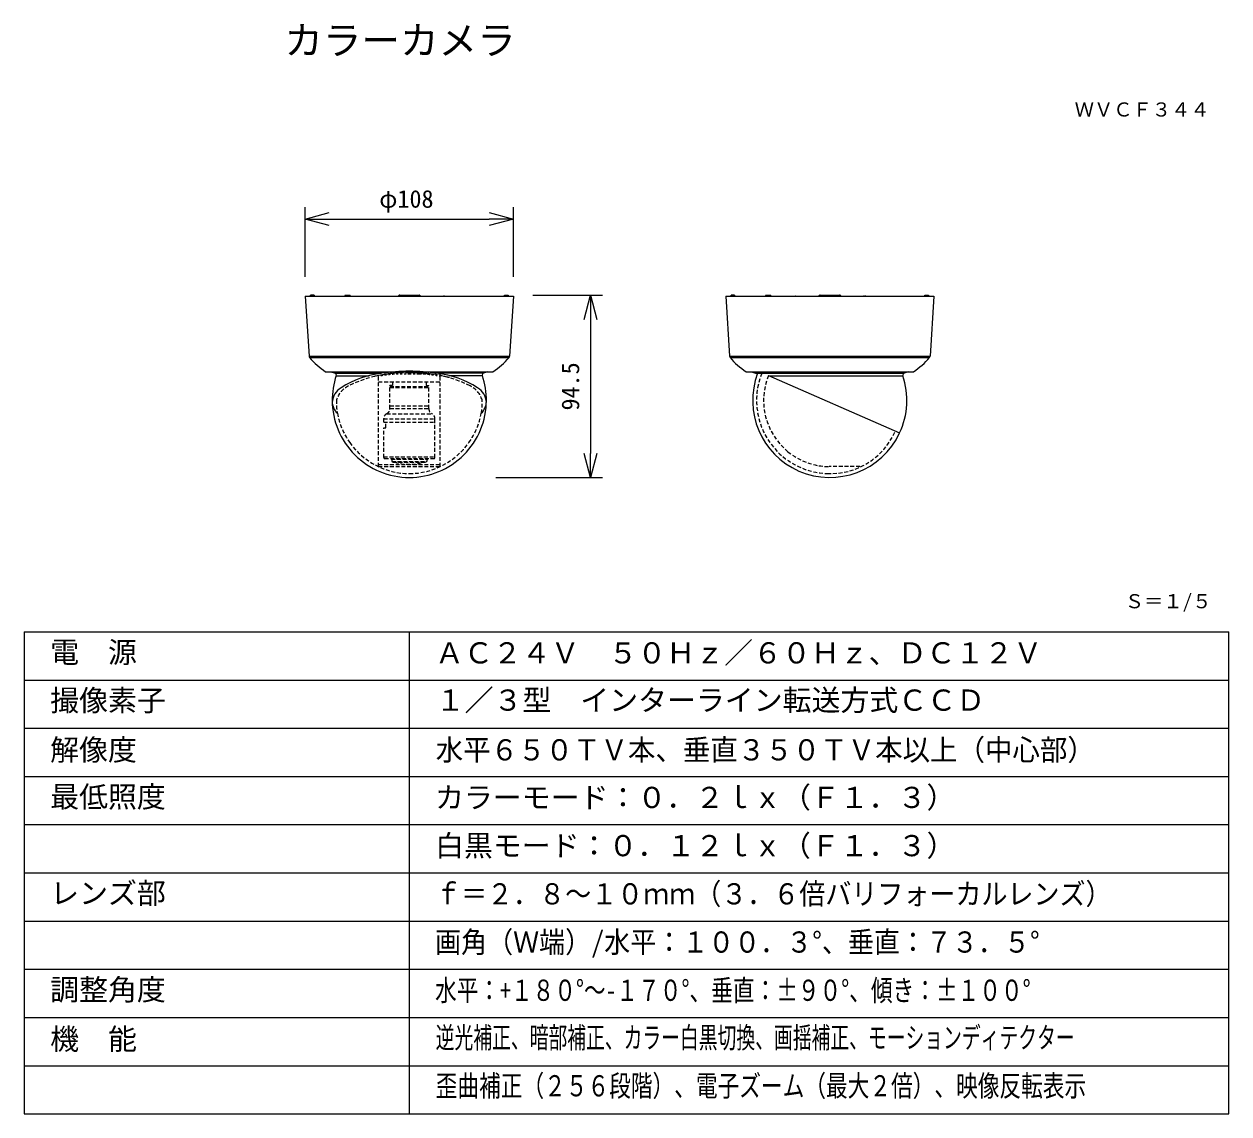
# Model space of a CAD drawing. Units: millimetres, scale not verified. Extents: x -63 to 62, y -56 to 57.
import ezdxf
from ezdxf.enums import TextEntityAlignment as Align

# ---------------------------------------------------------------- set-up
doc = ezdxf.new("R2010")
doc.units = ezdxf.units.MM
doc.header["$LTSCALE"] = 0.125
doc.linetypes.add('USER1', pattern=[4.7625, 3.175, -1.5875])
for name, color, linetype in [('0-0_0', 7, 'Continuous'), ('0-1_MOJI1', 7, 'Continuous'), ('0-3_TOUROKU', 7, 'Continuous'), ('0-4_SUNPO', 7, 'Continuous')]:
    doc.layers.add(name, color=color, linetype=linetype)
doc.layers.add('0-2_WAKU', color=1, linetype='Continuous', lineweight=18)
doc.layers.add('0-5_GAIKEI', color=1, linetype='Continuous', lineweight=18)
doc.styles.add('ＭＳ ゴシック', font='')
doc.styles.get('ＭＳ ゴシック').set_extended_font_data('MS Gothic')

# ---------------------------------------------------------------- blocks, each defined once
blk = doc.blocks.new('_Open30')
at = {"layer": '0-0_0'}
blk.add_line((0, 0), (-1, 0), dxfattribs=at)
blk.add_lwpolyline([(-1, 0.26795), (0, 0), (-1, -0.26795)], dxfattribs=at)
blk = doc.blocks.new('D2')
at = {"layer": '0-4_SUNPO'}
for p, q in [((31.1672, 343.8083), (31.1672, 351.0583)), ((52.7676, 343.8083), (52.7676, 351.0583)), ((33.6672, 349.8083), (50.2676, 349.8083))]:
    blk.add_line(p, q, dxfattribs=at)
at = {"layer": '0-4_SUNPO', "xscale": 2.5, "yscale": 2.5, "rotation": 180}
blk.add_blockref('_Open30', (31.1672, 349.8083), dxfattribs=at)
at = {"layer": '0-4_SUNPO', "xscale": 2.5, "yscale": 2.5}
blk.add_blockref('_Open30', (52.7676, 349.8083), dxfattribs=at)
at = {"layer": '0-4_SUNPO', "style": 'ＭＳ ゴシック'}
blk.add_text('φ108', height=1.833, dxfattribs=at).set_placement((38.8424, 350.4333), align=Align.BOTTOM_LEFT)
blk = doc.blocks.new('D1')
at = {"layer": '0-4_SUNPO'}
for p, q in [((54.7676, 341.9083), (62.0176, 341.9083)), ((60.7676, 339.4083), (60.7676, 325.5089)), ((50.9584, 323.0089), (62.0176, 323.0089))]:
    blk.add_line(p, q, dxfattribs=at)
at = {"layer": '0-4_SUNPO', "xscale": 2.5, "yscale": 2.5}
for p, rotation in [((60.7676, 341.9083), 90), ((60.7676, 323.0089), 270)]:
    blk.add_blockref('_Open30', p, dxfattribs=dict(at, rotation=rotation))
at = {"layer": '0-4_SUNPO', "style": 'ＭＳ ゴシック'}
blk.add_text('94.5', height=1.833, rotation=90, dxfattribs=at).set_placement((60.1426, 329.9586), align=Align.BOTTOM_LEFT)

msp = doc.modelspace()

# ---------------------------------------------------------------- linework, layer by layer
at = {"layer": '0-2_WAKU', "color": 4}
for p, q in [((-62.5005, -6.3594), (62.4995, -6.3594)), ((-62.5005, -6.3594), (-62.5005, -56.3594)), ((-22.5005, -56.3594), (-22.5005, -6.3594)), ((62.4995, -56.3594), (62.4995, -6.3594)), ((-62.5005, -56.3594), (62.4995, -56.3594))]:
    msp.add_line(p, q, dxfattribs=at)
at = {"layer": '0-2_WAKU'}
for p, q in [((-62.5005, -11.3594), (62.4995, -11.3594)), ((-62.5005, -16.3594), (62.4995, -16.3594)), ((-62.5005, -21.3594), (62.4995, -21.3594)), ((-62.5005, -26.3594), (62.4995, -26.3594)), ((-62.5005, -31.3594), (62.4995, -31.3594)), ((-62.5005, -31.3594), (62.4995, -31.3594)), ((-62.5005, -36.3594), (62.4995, -36.3594)), ((-62.5005, -41.3594), (62.4995, -41.3594)), ((-62.5005, -46.3594), (62.4995, -46.3594)), ((-62.5005, -51.3594), (62.4995, -51.3594))]:
    msp.add_line(p, q, dxfattribs=at)
at = {"layer": '0-5_GAIKEI', "color": 7}
for p, q in [((-33.3333, 28.4489), (-11.733, 28.4489)), ((-33.3333, 28.4489), (-32.9326, 22.2148)), ((-11.7322, 28.4489), (-12.1329, 22.2148)), ((10.2907, 28.4489), (10.6914, 22.2148)), ((10.2907, 28.4489), (31.891, 28.4489)), ((31.8918, 28.4489), (31.4911, 22.2148)), ((-31.2131, 20.6088), (-13.8529, 20.6088)), ((-30.6662, 20.6088), (-30.2369, 20.4529)), ((-14.4004, 20.6088), (-14.8297, 20.4529)), ((12.4108, 20.6088), (29.7711, 20.6088)), ((29.2236, 20.6088), (28.7943, 20.4529))]:
    msp.add_line(p, q, dxfattribs=at)
at = {"layer": '0-5_GAIKEI'}
for p, q in [((-32.4077, 28.5489), (-32.7731, 28.5489)), ((-32.7731, 28.4489), (-32.7731, 28.5489)), ((-32.7682, 28.5482), (-32.7682, 28.5489)), ((-32.7667, 28.5401), (-32.7682, 28.5482)), ((-32.7623, 28.4489), (-32.7667, 28.5401)), ((-32.4077, 28.5489), (-32.4077, 28.5482)), ((-32.4077, 28.5482), (-32.4073, 28.5463)), ((-32.4073, 28.5463), (-32.4049, 28.5265)), ((-32.4049, 28.5265), (-32.4014, 28.4489)), ((-32.4014, 28.4489), (-32.4026, 28.4879)), ((-29.2106, 28.5295), (-29.2115, 28.4489)), ((-28.6554, 28.5295), (-29.2106, 28.5295)), ((-28.6554, 28.5295), (-28.6544, 28.4489)), ((-26.0925, 28.4489), (-26.0925, 28.4534)), ((-26.0596, 28.4517), (-26.0925, 28.4534)), ((-26.0716, 28.4526), (-26.0925, 28.4534)), ((-26.0596, 28.4517), (-26.0413, 28.4512)), ((-23.7009, 28.4583), (-23.7068, 28.4489)), ((-23.6692, 28.4966), (-23.7009, 28.4583)), ((-23.6282, 28.5253), (-23.6692, 28.4966)), ((-23.5826, 28.5428), (-23.6282, 28.5253)), ((-23.5332, 28.5489), (-23.5826, 28.5428)), ((-23.5332, 28.5489), (-21.5232, 28.5489)), ((-21.4736, 28.5401), (-21.5232, 28.5489)), ((-21.4284, 28.5195), (-21.4736, 28.5401)), ((-21.3894, 28.4886), (-21.4284, 28.5195)), ((-21.3597, 28.4489), (-21.3894, 28.4886)), ((-19.023, 28.4512), (-19.0372, 28.4505)), ((-18.9729, 28.4534), (-19.023, 28.4512)), ((-18.9729, 28.4534), (-18.9729, 28.4489)), ((-18.8929, 28.4489), (-18.8929, 28.4534)), ((-18.8599, 28.4517), (-18.8929, 28.4534)), ((-12.6647, 28.4489), (-12.6612, 28.5336)), ((-12.6612, 28.5336), (-12.6596, 28.5441)), ((-12.6584, 28.5489), (-12.6603, 28.5387)), ((-12.6596, 28.5441), (-12.6584, 28.5482)), ((-12.6584, 28.5482), (-12.6584, 28.5489)), ((-12.6584, 28.5489), (-12.2928, 28.5489)), ((-12.3005, 28.526), (-12.304, 28.4489)), ((-12.2982, 28.5463), (-12.3005, 28.526)), ((-12.2978, 28.5482), (-12.2982, 28.5463)), ((-12.2978, 28.5489), (-12.2978, 28.5482)), ((-12.2928, 28.5489), (-12.2928, 28.4489)), ((-11.733, 28.4489), (-11.733, 28.2494)), ((10.8509, 28.4489), (10.8509, 28.5489)), ((11.2163, 28.5489), (10.8509, 28.5489)), ((10.8558, 28.5482), (10.8558, 28.5489)), ((10.8573, 28.5401), (10.8558, 28.5482)), ((10.8617, 28.4489), (10.8573, 28.5401)), ((11.2163, 28.5489), (11.2163, 28.5482)), ((11.2163, 28.5482), (11.2167, 28.5463)), ((11.2167, 28.5463), (11.2191, 28.5265)), ((11.2191, 28.5265), (11.2226, 28.4489)), ((11.2226, 28.4489), (11.2214, 28.4879)), ((14.4134, 28.5295), (14.4125, 28.4489)), ((14.9686, 28.5295), (14.4134, 28.5295)), ((14.9686, 28.5295), (14.9696, 28.4489)), ((17.4289, 28.4526), (17.4512, 28.4534)), ((17.4512, 28.4534), (17.4512, 28.4489)), ((17.5524, 28.4526), (17.5315, 28.4534)), ((17.5644, 28.4517), (17.5315, 28.4534)), ((17.5315, 28.4489), (17.5315, 28.4534)), ((17.5644, 28.4517), (17.5827, 28.4512)), ((19.9231, 28.4583), (19.9172, 28.4489)), ((19.9548, 28.4966), (19.9231, 28.4583)), ((19.9958, 28.5253), (19.9548, 28.4966)), ((20.0414, 28.5428), (19.9958, 28.5253)), ((20.0908, 28.5489), (20.0414, 28.5428)), ((20.0908, 28.5489), (22.1008, 28.5489)), ((22.1504, 28.5401), (22.1008, 28.5489)), ((22.1956, 28.5195), (22.1504, 28.5401)), ((22.2346, 28.4886), (22.1956, 28.5195)), ((22.2643, 28.4489), (22.2346, 28.4886)), ((24.601, 28.4512), (24.5868, 28.4505)), ((24.6511, 28.4534), (24.601, 28.4512)), ((24.6511, 28.4534), (24.6511, 28.4489)), ((24.8179, 28.4489), (24.7311, 28.4534)), ((24.7311, 28.4489), (24.7311, 28.4534)), ((30.9593, 28.4489), (30.9628, 28.5336)), ((30.9628, 28.5336), (30.9644, 28.5441)), ((30.9656, 28.5489), (30.9637, 28.5387)), ((30.9644, 28.5441), (30.9656, 28.5482)), ((30.9656, 28.5489), (31.3312, 28.5489)), ((30.9656, 28.5482), (30.9656, 28.5489)), ((31.3235, 28.526), (31.32, 28.4489)), ((31.3257, 28.5463), (31.3235, 28.526)), ((31.3261, 28.5482), (31.3257, 28.5463)), ((31.3261, 28.5489), (31.3261, 28.5482)), ((31.3312, 28.5489), (31.3312, 28.4489)), ((31.891, 28.4489), (31.891, 28.2494)), ((-32.9317, 22.2148), (-12.134, 22.2148)), ((-32.8851, 22.0982), (-12.1803, 22.0982)), ((10.6923, 22.2148), (31.49, 22.2148)), ((10.7389, 22.0982), (31.4437, 22.0982)), ((-30.2369, 20.4529), (-25.407, 20.4529)), ((-30.1149, 20.2011), (-26.691, 20.2011)), ((-26.1789, 20.1256), (-26.2226, 20.1155)), ((-26.1351, 20.1345), (-26.1789, 20.1256)), ((-26.0915, 20.1444), (-26.1351, 20.1345)), ((-26.0471, 20.1538), (-26.0915, 20.1444)), ((-26.0271, 20.1579), (-26.0471, 20.1538)), ((-26.0106, 20.17), (-26.0109, 20.17)), ((-25.7718, 20.2173), (-26.0106, 20.17)), ((-25.5293, 20.2609), (-25.7718, 20.2173)), ((-25.706, 20.1423), (-25.7328, 20.1374)), ((-25.6899, 20.1458), (-25.706, 20.1423)), ((-25.2799, 20.3022), (-25.5293, 20.2609)), ((-25.4793, 20.184), (-25.4932, 20.1813)), ((-25.4325, 20.1919), (-25.4793, 20.184)), ((-25.3865, 20.1997), (-25.4325, 20.1919)), ((-25.3406, 20.2072), (-25.3865, 20.1997)), ((-25.2961, 20.2143), (-25.3406, 20.2072)), ((-25.2236, 20.3101), (-25.2799, 20.3022)), ((-25.0608, 20.251), (-25.0982, 20.2455)), ((-25.0754, 20.3853), (-24.8757, 20.3853)), ((-25.0131, 20.2576), (-25.0608, 20.251)), ((-24.967, 20.2646), (-25.0131, 20.2576)), ((-24.9195, 20.271), (-24.967, 20.2646)), ((-24.7691, 20.3726), (-24.9267, 20.3519)), ((-24.9004, 20.2729), (-24.9195, 20.271)), ((-24.5089, 20.4027), (-24.7691, 20.3726)), ((-24.6811, 20.3013), (-24.702, 20.2988)), ((-24.6331, 20.3074), (-24.6811, 20.3013)), ((-24.6753, 20.3853), (-24.4759, 20.3853)), ((-24.5851, 20.3133), (-24.6331, 20.3074)), ((-24.5369, 20.3181), (-24.5851, 20.3133)), ((-24.503, 20.3225), (-24.5369, 20.3181)), ((-24.2439, 20.4296), (-24.5089, 20.4027)), ((-24.2955, 20.3444), (-24.3041, 20.3428)), ((-24.2468, 20.3486), (-24.2955, 20.3444)), ((-24.2753, 20.3853), (-24.0755, 20.3853)), ((-24.1981, 20.3533), (-24.2468, 20.3486)), ((-24.1312, 20.4389), (-24.2439, 20.4296)), ((-24.1501, 20.3578), (-24.1981, 20.3533)), ((-24.1054, 20.3618), (-24.1501, 20.3578)), ((-23.9051, 20.3783), (-23.9057, 20.3783)), ((-23.8555, 20.3818), (-23.9051, 20.3783)), ((-23.8753, 20.3853), (-23.6755, 20.3853)), ((-23.8065, 20.3853), (-23.8555, 20.3818)), ((-23.705, 20.471), (-23.832, 20.462)), ((-23.433, 20.4858), (-23.705, 20.471)), ((-23.4753, 20.3853), (-23.2754, 20.3853)), ((-23.3826, 20.4884), (-23.433, 20.4858)), ((-23.3328, 20.4901), (-23.3826, 20.4884)), ((-23.2826, 20.4924), (-23.3328, 20.4901)), ((-23.233, 20.4943), (-23.2826, 20.4924)), ((-23.0751, 20.3853), (-22.8751, 20.3853)), ((-22.8832, 20.5042), (-22.933, 20.5032)), ((-22.8331, 20.5051), (-22.8832, 20.5042)), ((-22.7826, 20.5056), (-22.8331, 20.5051)), ((-22.7328, 20.5065), (-22.7826, 20.5056)), ((-22.6827, 20.5072), (-22.7328, 20.5065)), ((-22.3827, 20.5072), (-22.6827, 20.5072)), ((-22.6756, 20.3853), (-22.3425, 20.3853)), ((-22.3328, 20.5065), (-22.3827, 20.5072)), ((-22.1423, 20.3853), (-21.9427, 20.3853)), ((-21.9828, 20.4994), (-22.0329, 20.5011)), ((-21.8823, 20.4969), (-21.9828, 20.4994)), ((-21.8324, 20.4943), (-21.8823, 20.4969)), ((-21.7832, 20.4924), (-21.8324, 20.4943)), ((-21.7332, 20.4901), (-21.7832, 20.4924)), ((-21.7423, 20.3853), (-21.2998, 20.3853)), ((-21.683, 20.4884), (-21.7332, 20.4901)), ((-21.6329, 20.4858), (-21.683, 20.4884)), ((-21.2098, 20.4606), (-21.6329, 20.4858)), ((-21.2306, 20.383), (-21.2612, 20.3853)), ((-21.216, 20.3818), (-21.2306, 20.383)), ((-21.0918, 20.4507), (-21.2098, 20.4606)), ((-21.1002, 20.3853), (-20.9, 20.3853)), ((-20.9852, 20.3639), (-21.017, 20.3663)), ((-20.9365, 20.3599), (-20.9852, 20.3639)), ((-20.888, 20.3547), (-20.9365, 20.3599)), ((-20.839, 20.3507), (-20.888, 20.3547)), ((-20.8172, 20.3486), (-20.839, 20.3507)), ((-20.6777, 20.4155), (-20.7932, 20.4253)), ((-20.7005, 20.3853), (-20.5, 20.3853)), ((-20.1598, 20.3555), (-20.6777, 20.4155)), ((-20.5963, 20.3258), (-20.6182, 20.3282)), ((-20.5485, 20.3202), (-20.5963, 20.3258)), ((-20.5003, 20.3154), (-20.5485, 20.3202)), ((-20.4528, 20.3096), (-20.5003, 20.3154)), ((-20.4201, 20.3056), (-20.4528, 20.3096)), ((-20.3005, 20.3853), (-20.0996, 20.3853)), ((-20.2133, 20.2801), (-20.221, 20.2806)), ((-20.166, 20.2736), (-20.2133, 20.2801)), ((-20.1189, 20.2665), (-20.166, 20.2736)), ((-19.9991, 20.3315), (-20.1598, 20.3555)), ((-20.0712, 20.2604), (-20.1189, 20.2665)), ((-20.0241, 20.2529), (-20.0712, 20.2604)), ((-20.0238, 20.2529), (-20.0241, 20.2529)), ((-19.9001, 20.3853), (-19.7004, 20.3853)), ((-19.7907, 20.2179), (-19.8255, 20.2237)), ((-19.7441, 20.2102), (-19.7907, 20.2179)), ((-19.6983, 20.2032), (-19.7441, 20.2102)), ((-19.6521, 20.1952), (-19.6983, 20.2032)), ((-14.8297, 20.4529), (-19.6596, 20.4529)), ((-19.6286, 20.1912), (-19.6521, 20.1952)), ((-19.5001, 20.3853), (-19.2483, 20.3853)), ((-19.4237, 20.1545), (-19.4317, 20.156)), ((-19.3778, 20.1458), (-19.4237, 20.1545)), ((-19.3326, 20.1374), (-19.3778, 20.1458)), ((-19.2955, 20.2086), (-19.3326, 20.2157)), ((-19.2507, 20.2), (-19.2955, 20.2086)), ((-19.206, 20.1912), (-19.2507, 20.2)), ((-19.2483, 20.3853), (-19.2131, 20.4076)), ((-19.1602, 20.1826), (-19.206, 20.1912)), ((-19.1779, 20.4301), (-19.1418, 20.4529)), ((-19.1573, 20.182), (-19.1602, 20.1826)), ((-18.9386, 20.1367), (-18.9609, 20.1413)), ((-18.8948, 20.127), (-18.9386, 20.1367)), ((-18.8506, 20.1171), (-18.8948, 20.127)), ((-18.8074, 20.1072), (-18.8506, 20.1171)), ((-18.7661, 20.0981), (-18.8074, 20.1072)), ((-18.5489, 20.0465), (-18.5716, 20.052)), ((-18.507, 20.036), (-18.5489, 20.0465)), ((-18.4645, 20.0253), (-18.507, 20.036)), ((-18.4226, 20.0139), (-18.4645, 20.0253)), ((-18.3805, 20.0035), (-18.4226, 20.0139)), ((-18.3774, 20.0026), (-18.3805, 20.0035)), ((-14.9517, 20.2011), (-18.3756, 20.2011)), ((12.9578, 20.6088), (13.3895, 20.452)), ((13.3895, 20.452), (28.794, 20.452)), ((14.7169, 20.2148), (28.3395, 14.2635)), ((14.7503, 20.2002), (28.6733, 20.2002))]:
    msp.add_line(p, q, dxfattribs=at)
at = {"layer": '0-5_GAIKEI', "linetype": 'USER1'}
for p, q in [((-25.7328, 10.7777), (-25.7328, 20.1374)), ((-25.7328, 19.5795), (-19.3326, 19.5795)), ((-24.5517, 16.7866), (-24.5517, 19.1962)), ((-24.5517, 19.0744), (-20.5149, 19.0744)), ((-24.5517, 18.9828), (-20.5149, 18.9828)), ((-20.7899, 19.5795), (-20.7899, 19.1962)), ((-20.7899, 19.1962), (-20.5149, 19.1962)), ((-20.5149, 16.7866), (-20.5149, 19.1962)), ((-24.5517, 17.0766), (-20.5149, 17.0766)), ((-24.5517, 16.7866), (-20.5149, 16.7866)), ((-25.1843, 15.3898), (-25.1843, 15.7531)), ((-25.1843, 15.7187), (-19.8823, 15.7187)), ((-25.1843, 15.3898), (-19.8823, 15.3898)), ((-24.8769, 16.2492), (-20.1897, 16.2492)), ((-19.8832, 11.7197), (-19.8832, 15.3898)), ((-19.8823, 15.3898), (-19.8823, 15.7531)), ((-25.1834, 11.7197), (-25.1834, 14.81)), ((-25.1834, 11.78), (-19.8832, 11.78)), ((-25.0834, 11.6197), (-19.9832, 11.6197)), ((-24.4129, 11.5602), (-24.4129, 11.6197)), ((-24.2428, 11.2179), (-24.3265, 11.3015)), ((-20.8238, 11.2179), (-20.7401, 11.3015)), ((-20.7236, 11.5602), (-20.7236, 11.3181)), ((-25.7328, 10.9765), (-19.3326, 10.9765)), ((-24.2428, 11.2179), (-20.8233, 11.2179)), ((24.214, 10.7773), (21.0157, 10.7773))]:
    msp.add_line(p, q, dxfattribs=at)
at = {"layer": '0-5_GAIKEI'}
msp.add_lwpolyline([(-26.1951, 28.4526), (-26.1728, 28.4534), (-26.1728, 28.4489)], dxfattribs=at)
at = {"layer": '0-5_GAIKEI', "linetype": 'USER1'}
for points in [[(-25.7328, 10.7777), (-19.3326, 10.7777), (-19.3326, 20.2256)], [(-24.2767, 19.5795), (-24.2767, 19.1962), (-24.5517, 19.1962)], [(-25.1834, 14.81), (-24.9799, 14.81), (-24.9799, 15.3898)], [(-24.4129, 11.5602), (-20.6117, 11.5602), (-20.6117, 11.6197)], [(-24.343, 11.5602), (-24.343, 11.3181), (-20.7993, 11.3181)]]:
    msp.add_lwpolyline(points, dxfattribs=at)
at = {"layer": '0-5_GAIKEI', "color": 7}
for centre, radius, start, end in [((-32.7341, 22.2262), 0.198, 183.30566, 220.27208), ((-26.7499, 27.3019), 8.0448, 220.30332, 236.30305), ((-18.3156, 27.3019), 8.0448, 303.69695, 319.69668), ((-12.3314, 22.2262), 0.198, 319.72792, 356.69434), ((10.8899, 22.2262), 0.198, 183.30566, 220.27208), ((16.8741, 27.3019), 8.0448, 220.30332, 236.30305), ((25.3084, 27.3019), 8.0448, 303.69695, 319.69668), ((31.2926, 22.2262), 0.198, 319.72792, 356.69434), ((-22.6382, 17.696), 7.8894, 161.24456, 180.95753), ((-30.3047, 20.2648), 0.2, 359.94323, 70.18162), ((-30.2064, 20.2608), 0.1018, 343.99177, 2.15334), ((-14.8602, 20.2608), 0.1018, 177.84666, 196.00823), ((-14.7619, 20.2648), 0.2, 109.81838, 180.05677), ((-22.4284, 17.696), 7.8894, 359.04247, 18.75544), ((21.0905, 17.648), 7.9996, 159.48078, 246.4017), ((21.0917, 17.6487), 7.9994, 334.96411, 18.60018), ((28.7638, 20.2608), 0.1018, 177.84666, 196.00823), ((28.8621, 20.2648), 0.2, 109.81838, 180.05677), ((-22.5336, 17.6486), 7.9992, 179.99755, 270.00245), ((-22.533, 17.6486), 7.9992, 269.99755, 0.00245), ((21.09, 17.6504), 8.0017, 246.4119, 334.95843)]:
    msp.add_arc(centre, radius, start, end, dxfattribs=at)
at = {"layer": '0-5_GAIKEI'}
for centre, radius, start, end in [((-24.2559, 10.5695), 9.9502, 96.64322, 122.5442), ((-22.5582, 1.6405), 19.0269, 89.92496, 98.61099), ((-22.5084, 1.6405), 19.0269, 81.38901, 90.07504), ((-20.8107, 10.5695), 9.9502, 57.4558, 83.35678), ((-28.5766, 17.2923), 1.9589, 121.79117, 175.76685), ((-16.49, 17.2923), 1.9589, 4.23315, 58.20883), ((-28.8406, 17.5505), 1.6918, 180.35819, 226.99418), ((-16.226, 17.5505), 1.6918, 313.00582, 359.64181)]:
    msp.add_arc(centre, radius, start, end, dxfattribs=at)
at = {"layer": '0-5_GAIKEI', "linetype": 'USER1'}
for centre, radius, start, end in [((-22.9828, 7.2865), 13.2283, 88.05252, 116.27092), ((-22.0838, 7.2865), 13.2283, 63.72908, 91.94748), ((21.0871, 17.648), 7.5967, 158.33942, 221.22855), ((21.0902, 17.6479), 6.8708, 158.06222, 230.81177), ((-27.7892, 16.9826), 2.4064, 115.83517, 162.91825), ((-17.2774, 16.9826), 2.4064, 17.08175, 64.16483), ((-24.9001, 17.3569), 5.2001, 176.31209, 191.5759), ((-20.1665, 17.3569), 5.2001, 348.4241, 3.68791), ((-22.5151, 17.6573), 7.5991, 190.18619, 215.25982), ((-24.6533, 15.7698), 0.5335, 111.33444, 185.50003), ((-25.1638, 16.7899), 0.6121, 297.11151, 359.69485), ((-19.9028, 16.7899), 0.6121, 180.30515, 242.88849), ((-20.4133, 15.7698), 0.5335, 354.49997, 68.66556), ((-22.5515, 17.6573), 7.5991, 324.74018, 349.81381), ((21.1513, 17.4135), 7.3677, 267.4209, 336.08945), ((-22.4786, 17.7064), 7.6573, 215.4026, 269.5909), ((-22.588, 17.7064), 7.6573, 270.4091, 324.5974), ((21.0903, 17.6466), 7.5981, 221.20418, 267.95926), ((-25.0834, 11.7197), 0.1, 180, 270), ((-19.9832, 11.7197), 0.1, 270, 0), ((21.092, 17.6523), 6.8754, 230.82332, 269.36413), ((-22.5487, 16.5758), 5.5618, 254.4396, 285.5604)]:
    msp.add_arc(centre, radius, start, end, dxfattribs=at)

# ---------------------------------------------------------------- block references
at = {"layer": '0-4_SUNPO'}
for name in ['D2', 'D1']:
    msp.add_blockref(name, (-64.5005, -313.3594), dxfattribs=at)

# ---------------------------------------------------------------- texts
at = {"layer": '0-1_MOJI1', "style": 'ＭＳ ゴシック'}
for s, height, p in [('カラーカメラ', 2.933, (-35.5005, 52.6406)), ('電\u3000源', 2.199, (-59.795, -10.2343)), ('ＡＣ２４Ｖ\u3000５０Ｈｚ／６０Ｈｚ、ＤＣ１２Ｖ', 2.199, (-19.8643, -10.3031)), ('撮像素子', 2.199, (-59.795, -15.2309)), ('１／３型\u3000インターライン転送方式ＣＣＤ', 2.199, (-19.795, -15.2035)), ('解像度', 2.199, (-59.795, -20.3594)), ('最低照度', 2.199, (-59.795, -25.2274)), ('カラーモード：０．２ｌｘ（Ｆ１．３）', 2.199, (-19.8643, -25.2963)), ('白黒モード：０．１２ｌｘ（Ｆ１．３）', 2.199, (-19.8643, -30.2963)), ('レンズ部', 2.199, (-59.795, -35.2274)), ('調整角度', 2.199, (-59.795, -45.2274)), ('機\u3000能', 2.199, (-59.795, -50.3594))]:
    msp.add_text(s, height=height, dxfattribs=at).set_placement(p, align=Align.BOTTOM_LEFT)
for s, width, p in [('水平６５０ＴＶ本、垂直３５０ＴＶ本以上（中心部）', 0.95, (-19.795, -20.3594)), ('ｆ＝２．８～１０ｍｍ（３．６倍バリフォーカルレンズ）', 0.9, (-19.8643, -35.2963)), ('画角（Ｗ端）/水平：１００．３°、垂直：７３．５°', 0.9, (-19.8643, -40.2963)), ('水平：+１８０°～-１７０°、垂直：±９０°、傾き：±１００°', 0.75, (-19.8643, -45.2963)), ('逆光補正、暗部補正、カラー白黒切換、画揺補正、モーションディテクター', 0.65, (-19.795, -50.2035)), ('歪曲補正（２５６段階）、電子ズーム（最大２倍）、映像反転表示', 0.75, (-19.795, -55.2035))]:
    msp.add_text(s, height=2.199, dxfattribs=dict(at, width=width)).set_placement(p, align=Align.BOTTOM_LEFT)
at = {"layer": '0-3_TOUROKU', "style": 'ＭＳ ゴシック'}
for s, p in [('ＷＶＣＦ３４４', (46.4994, 46.6406)), ('Ｓ＝１/５', (51.6995, -4.3594))]:
    msp.add_text(s, height=1.466, dxfattribs=at).set_placement(p, align=Align.BOTTOM_LEFT)

doc.saveas('drawing.dxf')
